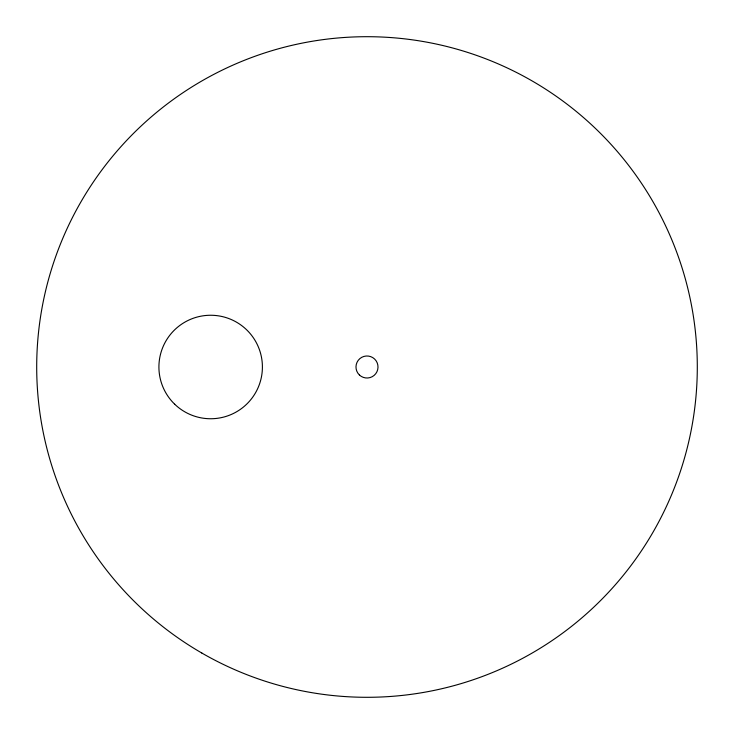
<?xml version="1.0" encoding="UTF-8"?>
<svg xmlns="http://www.w3.org/2000/svg" width="734" height="734" viewBox="0 0 734 734"><rect width="100%" height="100%" fill="white"/><g stroke="black" fill="none" stroke-linecap="round" stroke-linejoin="round"><path stroke-width="1.1" d="M201.85 653.049A330.3 330.3 0 0 0 697.3 367A330.3 330.3 0 0 0 201.85 80.951A330.3 330.3 0 0 0 201.85 653.049M359.421 374.991A11.01 11.01 0 0 0 377.707 369.569A11.01 11.01 0 0 0 363.871 356.44A11.01 11.01 0 0 0 359.421 374.991M174.692 404.205A51.747 51.747 0 0 0 260.864 379.542A51.747 51.747 0 0 0 196.418 317.253A51.747 51.747 0 0 0 174.692 404.205"/></g></svg>
